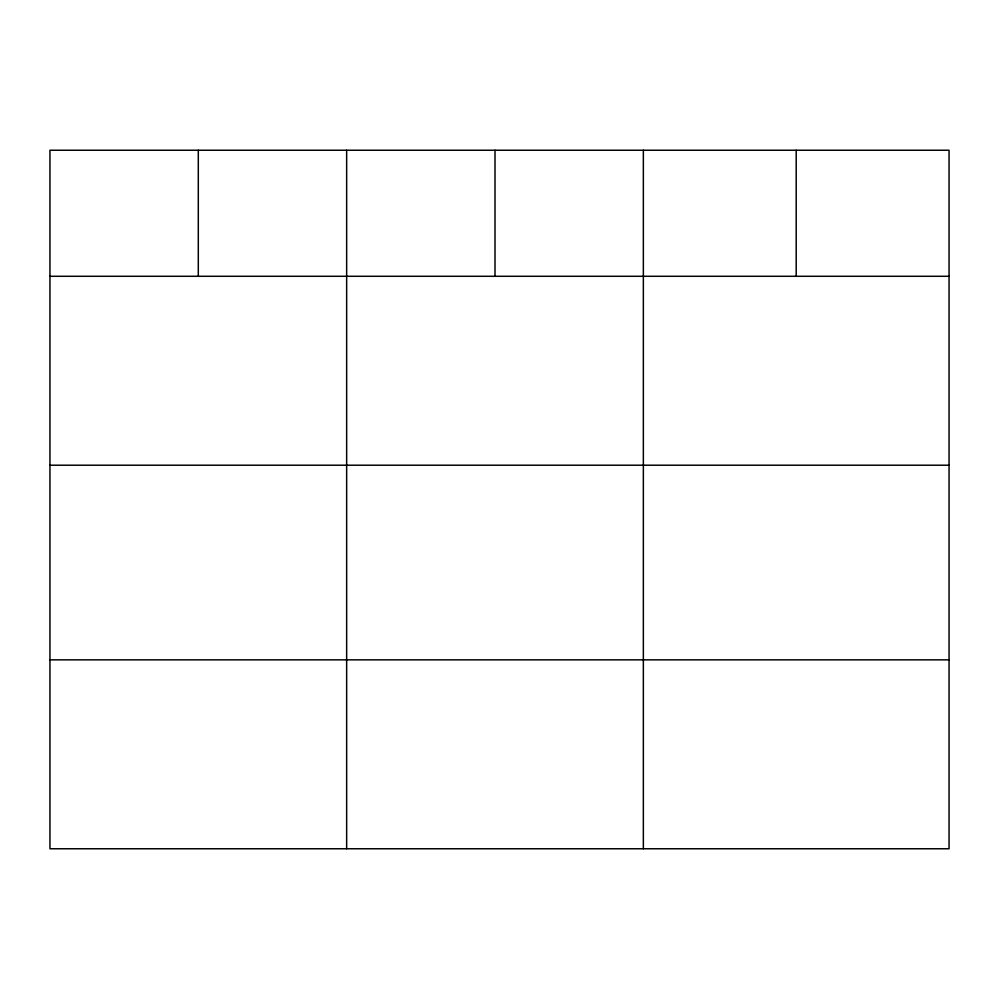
<?xml version="1.0" encoding="UTF-8"?>
<svg xmlns="http://www.w3.org/2000/svg" width="999" height="999" viewBox="0 0 999 999"><rect width="100%" height="100%" fill="white"/><g stroke="black" fill="none" stroke-linecap="round" stroke-linejoin="round"><path stroke-width="1.5" d="M949.05 465.209L949.05 150.237L49.95 150.237L49.95 848.763L949.05 848.763L949.05 465.209L49.95 465.209M49.95 276.286L949.05 276.286M49.95 659.852L949.05 659.852M796.203 150.237L796.203 276.286M643.356 150.237L643.356 848.763M495.005 150.237L495.005 276.286M346.653 150.237L346.653 848.763M198.302 150.237L198.302 276.286"/></g></svg>
